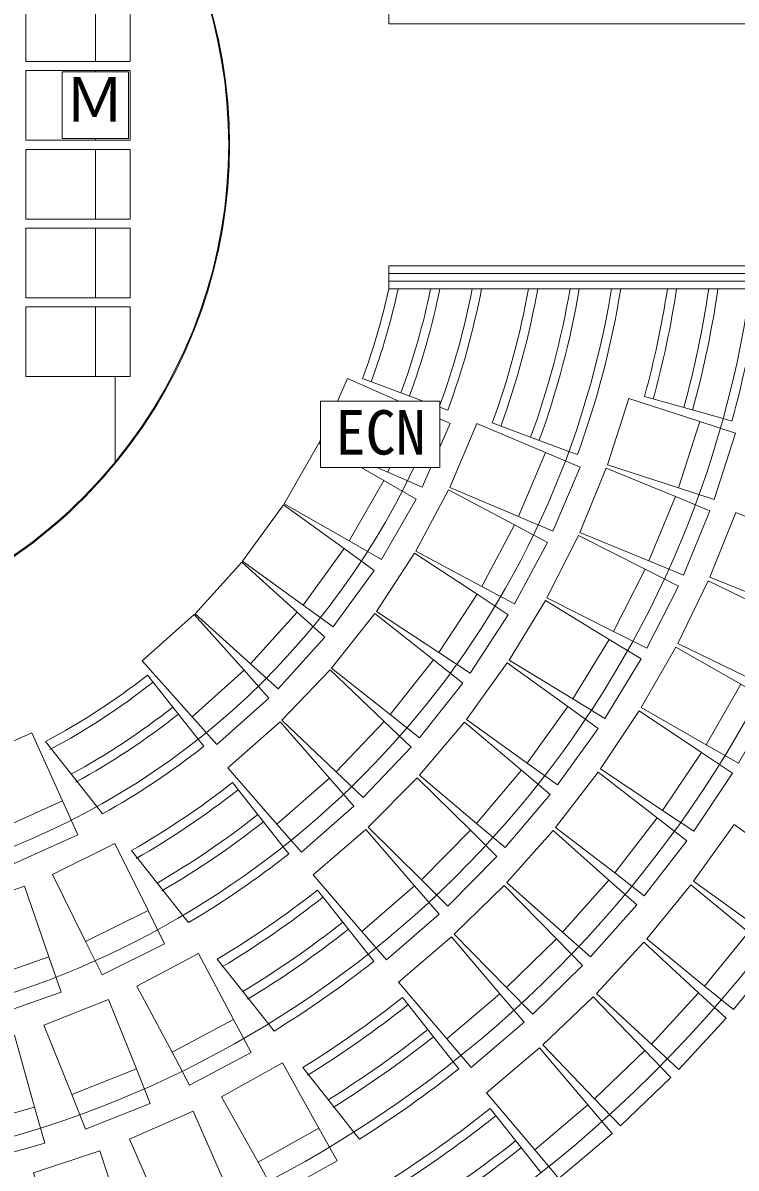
# Model space of a CAD drawing. Units: millimetres, scale not verified. Extents: x -28517 to 27483, y -20527 to 18885.
# Drawn here: x 107 to 4823, y -7753 to -183 of the extents above; entities that cross this region are included whole.
import ezdxf
from ezdxf.enums import TextEntityAlignment as Align

# ---------------------------------------------------------------- set-up
doc = ezdxf.new("R2010")
doc.units = ezdxf.units.MM
doc.header["$LTSCALE"] = 200
for name, color, linetype, lineweight in [('0-0', 7, 'Continuous', 9), ('0-2', 7, 'Continuous', 9), ('0-3', 7, 'Continuous', 9), ('0-E', 7, 'Continuous', 9), ('9-3_舞台音響', 3, 'Continuous', 9)]:
    doc.layers.add(name, color=color, linetype=linetype, lineweight=lineweight)
doc.styles.add('ＭＳ ゴシック', font='')
doc.styles.get('ＭＳ ゴシック').set_extended_font_data('MS Gothic')

msp = doc.modelspace()

# ---------------------------------------------------------------- linework, layer by layer
at = {"layer": '0-0'}
for p, q in [((816.9, -498.1), (586.6, -498.1)), ((586.6, -498.1), (586.6, -506.2)), ((586.6, -946.2), (586.6, -958.7)), ((2520.1, -3153.4), (2533.8, -3122.2)), ((2746.2, -3252.7), (2520.1, -3153.4)), ((2803.5, -3122.2), (2746.2, -3252.7))]:
    msp.add_line(p, q, dxfattribs=at)
for points in [[(816.9, 22.5), (586.6, 22.5), (586.6, -438.1), (816.9, -438.1)], [(816.9, -1018.7), (586.6, -1018.7), (586.6, -1479.3), (816.9, -1479.3)], [(816.9, -1539.4), (586.6, -1539.4), (586.6, -1999.9), (816.9, -1999.9)], [(816.9, -2060), (586.6, -2060), (586.6, -2520.5), (816.9, -2520.5)], [(4677, -3332.3), (4441.9, -3256.4), (4583.4, -2818.1), (4818.4, -2894)], [(3611.2, -3542.8), (3383.8, -3446.6), (3563.2, -3022.5), (3790.6, -3118.7)], [(2477.6, -3730.1), (2263.4, -3607.1), (2492.7, -3207.7), (2706.9, -3330.6)], [(4474.3, -3833.2), (4245.9, -3739.2), (4421.1, -3313.3), (4649.5, -3407.2)], [(3358.5, -4024), (3140.7, -3907.6), (3357.6, -3501.4), (3575.5, -3617.7)], [(2159.5, -4176), (1959.7, -4030.8), (2230.4, -3658.2), (2430.2, -3803.3)], [(4233.2, -4316.7), (4012.9, -4205.3), (4220.7, -3794.3), (4441.1, -3905.7)], [(3063.4, -4480.3), (2857, -4344.8), (3109.7, -3959.8), (3316.2, -4095.3)], [(1795.5, -4585.3), (1612.4, -4419.6), (1921.4, -4078.1), (2104.5, -4243.7)], [(3955.2, -4780), (3744.2, -4651.7), (3983.4, -4258.2), (4194.5, -4386.5)], [(1389.8, -4953.2), (1225.4, -4768.9), (1569.2, -4462.4), (1733.5, -4646.8)], [(2728.4, -4908.2), (2535, -4754.6), (2821.4, -4394), (3014.8, -4547.6)], [(4838.9, -5077), (4624.6, -4954.2), (4853.5, -4554.6), (5067.8, -4677.3)], [(3641.8, -5220.2), (3441.4, -5075.8), (3710.7, -4702.2), (3911.1, -4846.5)], [(2356.1, -5304.1), (2177.4, -5133.7), (2495.2, -4800.4), (2673.9, -4970.8)], [(4542.4, -5525.8), (4337, -5388.6), (4592.8, -5005.6), (4798.2, -5142.8)], [(3295.1, -5634.6), (3106.6, -5475), (3404.2, -5123.5), (3592.6, -5283.1)], [(1949.6, -5664.8), (1787, -5478.9), (2133.6, -5175.7), (2296.2, -5361.5)], [(49.5, -5739.4), (-51.9, -5514.2), (368.1, -5325.2), (469.4, -5550.4)], [(4215.7, -5953.2), (4020.2, -5802.2), (4301.7, -5437.7), (4497.2, -5588.7)], [(2917.1, -6020.7), (2741.6, -5846.9), (3065.7, -5519.6), (3241.1, -5693.4)], [(2510.1, -6376.1), (2348.7, -6189.1), (2697.3, -5888.2), (2858.7, -6075.1)], [(3860.4, -6357.1), (3675.8, -6193.1), (3981.7, -5848.8), (4166.3, -6012.8)], [(631.8, -6475.7), (522, -6254.6), (934.4, -6049.7), (1044.3, -6270.9)], [(4805.6, -6705.6), (4614.3, -6549.5), (4905.4, -6192.6), (5096.8, -6348.8)], [(3478.3, -6735.7), (3305.3, -6559.4), (3634.1, -6236.9), (3807, -6413.2)], [(-73.9, -6741.4), (-155.2, -6508.2), (279.6, -6356.5), (361, -6589.7)], [(3071, -7087.2), (2910.6, -6899.4), (3260.7, -6600.3), (3421.1, -6788)], [(4443.7, -7101), (4262.2, -6933.4), (4574.7, -6595.1), (4756.1, -6762.6)], [(1209, -7204.9), (1093, -6986.9), (1499.6, -6770.6), (1615.6, -6988.7)], [(4058.2, -7473.5), (3887.4, -7295.2), (4219.9, -6976.6), (4390.8, -7154.9)], [(521.8, -7496.7), (430, -7267.5), (857.5, -7096.3), (949.4, -7325.5)], [(3650.7, -7821.7), (3491.1, -7633.3), (3842.5, -7335.6), (4002.1, -7524)], [(-192.2, -7713), (-259.1, -7475.2), (184.3, -7350.5), (251.1, -7588.3)], [(1782.6, -7929.6), (1662.1, -7714.1), (2064, -7489.2), (2184.6, -7704.8)]]:
    msp.add_lwpolyline(points, close=True, dxfattribs=at)
for points in [[(586.6, -958.7), (816.9, -958.7), (816.9, -498.1)], [(2862.7, -2800.8), (2931.4, -2831), (2862.7, -2987.5)]]:
    msp.add_lwpolyline(points, dxfattribs=at)
at = {"layer": '0-2'}
for p, q in [((2526.5, -187.8), (2526.5, -37.6)), ((6636, -187.8), (2526.5, -187.8)), ((6636, -1789.7), (2526.5, -1789.7)), ((2526.5, -1789.7), (2526.5, -1939.8)), ((2526.5, -1939.8), (6771.6, -1939.8)), ((716.7, -2520.5), (716.7, -3085.8)), ((2353, -2534.4), (2753.6, -2682.2)), ((4216.6, -2652.8), (4737.2, -2798.6)), ((3210.6, -2827.4), (3717.5, -3015.3)), ((930.3, -4493.7), (1265.7, -4917.7)), ((256.7, -4933.1), (596.6, -5363.7)), ((1492.4, -5204.3), (1827.9, -5628.3)), ((825.7, -5654), (1164.1, -6082.8)), ((2054.6, -5914.9), (2390, -6338.9)), ((1392.5, -6372.1), (1730, -6799.7)), ((2616.8, -6625.5), (2952.2, -7049.5)), ((1957.9, -7088.5), (2294.9, -7515.3)), ((3197.6, -7359.6), (3533, -7783.6))]:
    msp.add_line(p, q, dxfattribs=at)
for radius, start, end in [(10312.3, 0.00009, 73.57735), (8660.3, 0, 74.28932), (3303.9, 320.59946, 39.40053), (8660.3, 285.71066, 0), (10312.3, 286.42264, 359.99989), (5912, 285.71065, 350.74197), (6818.1, 285.71065, 351.98103), (7724.2, 285.71065, 352.92682), (4465.3, 339.7477, 347.70151), (4735.6, 339.7477, 348.41357), (5005.9, 339.83102, 349.0472), (5371.4, 339.9823, 349.80063), (5641.7, 339.96695, 350.29419), (6277.5, 344.62787, 351.28525), (6547.8, 344.61656, 351.64766), (3303.9, 285.71066, 320.59946), (5005.9, 285.69534, 334.77363), (11288.4, 297.10733, 347.39544), (4465.3, 297.95139, 308.28459), (4735.6, 298.54716, 308.28825), (5371.4, 299.71419, 308.29538), (5641.7, 300.12274, 308.29794), (6277.5, 300.95413, 308.30307), (6547.8, 301.25833, 308.30495), (7183.5, 301.88289, 308.30881), (7453.9, 302.11598, 308.31026), (8119.6, 302.62352, 308.31342), (8390, 302.80647, 308.31454)]:
    msp.add_arc((-1836.3, -988.7), radius, start, end, dxfattribs=at)
at = {"layer": '0-3'}
for p, q in [((586.6, -506.2), (586.6, -498.1)), ((586.6, -958.7), (586.6, -946.2)), ((2064.3, -2961.8), (2074.5, -2967.7)), ((2343.8, -3122.2), (2492.7, -3207.7)), ((2520.1, -3153.4), (2449.2, -3122.2)), ((2533.8, -3122.2), (2520.1, -3153.4)), ((2492.7, -3207.7), (2263.4, -3607.1))]:
    msp.add_line(p, q, dxfattribs=at)
for points in [[(586.6, 22.5), (126, 22.5), (126, -438.1), (586.6, -438.1)], [(586.6, -1018.7), (126, -1018.7), (126, -1479.3), (586.6, -1479.3)], [(586.6, -1539.4), (126, -1539.4), (126, -1999.9), (586.6, -1999.9)], [(586.6, -2060), (126, -2060), (126, -2520.5), (586.6, -2520.5)], [(4441.9, -3256.4), (3971.9, -3104.8), (4113.3, -2666.5), (4583.4, -2818.1)], [(3383.8, -3446.6), (2928.9, -3254.2), (3108.3, -2830.1), (3563.2, -3022.5)], [(4245.9, -3739.2), (3789.1, -3551.4), (3964.3, -3125.4), (4421.1, -3313.3)], [(3140.7, -3907.6), (2705, -3675), (2921.9, -3268.7), (3357.6, -3501.4)], [(1959.7, -4030.8), (1560.1, -3740.5), (1830.8, -3367.9), (2230.4, -3658.2)], [(5107.1, -4031.4), (4648.9, -3847), (4820.9, -3419.7), (5279.1, -3604.2)], [(4012.9, -4205.3), (3572.1, -3982.3), (3780, -3571.4), (4220.7, -3794.3)], [(2857, -4344.8), (2444.1, -4073.8), (2696.8, -3688.8), (3109.7, -3959.8)], [(1612.4, -4419.6), (1246.1, -4088.2), (1555.1, -3746.7), (1921.4, -4078.1)], [(4881.8, -4501.1), (4437.3, -4285.7), (4638.2, -3871.2), (5082.6, -4086.7)], [(3744.2, -4651.7), (3322.1, -4395.1), (3561.4, -4001.6), (3983.4, -4258.2)], [(2535, -4754.6), (2148.2, -4447.4), (2434.7, -4086.8), (2821.4, -4394)], [(1225.4, -4768.9), (896.7, -4400.2), (1240.5, -4093.7), (1569.2, -4462.4)], [(4624.6, -4954.2), (4196, -4708.8), (4424.9, -4309.1), (4853.5, -4554.6)], [(2177.4, -5133.7), (1819.9, -4792.9), (2137.7, -4459.5), (2495.2, -4800.4)], [(3441.4, -5075.8), (3040.7, -4787), (3310, -4413.4), (3710.7, -4702.2)], [(4337, -5388.6), (3926.3, -5114.3), (4182.1, -4731.3), (4592.8, -5005.6)], [(1787, -5478.9), (1461.7, -5107.3), (1808.3, -4804), (2133.6, -5175.7)], [(3106.6, -5475), (2729.6, -5155.9), (3027.2, -4804.4), (3404.2, -5123.5)], [(-51.9, -5514.2), (-254.6, -5063.8), (165.3, -4874.8), (368.1, -5325.2)], [(4020.2, -5802.2), (3629.3, -5500.4), (3910.8, -5135.9), (4301.7, -5437.7)], [(2741.6, -5846.9), (2390.7, -5499.3), (2714.8, -5172.1), (3065.7, -5519.6)], [(2348.7, -6189.1), (2026, -5815.3), (2374.6, -5514.3), (2697.3, -5888.2)], [(3675.8, -6193.1), (3306.5, -5865.1), (3612.4, -5520.8), (3981.7, -5848.8)], [(4942.2, -6144.7), (4541.1, -5856.4), (4809.9, -5482.4), (5211, -5770.7)], [(522, -6254.6), (302.2, -5812.2), (714.7, -5607.3), (934.4, -6049.7)], [(-155.2, -6508.2), (-317.9, -6041.8), (117, -5890.1), (279.6, -6356.5)], [(3305.3, -6559.4), (2959.5, -6206.8), (3288.2, -5884.3), (3634.1, -6236.9)], [(4614.3, -6549.5), (4231.6, -6237.2), (4522.8, -5880.4), (4905.4, -6192.6)], [(2910.6, -6899.4), (2589.7, -6523.9), (2939.9, -6224.7), (3260.7, -6600.3)], [(4262.2, -6933.4), (3899.4, -6598.4), (4211.8, -6260), (4574.7, -6595.1)], [(1093, -6986.9), (861.1, -6550.8), (1267.7, -6334.5), (1499.6, -6770.6)], [(430, -7267.5), (246.4, -6808.9), (673.9, -6637.7), (857.5, -7096.3)], [(3887.4, -7295.2), (3545.7, -6938.5), (3878.2, -6619.9), (4219.9, -6976.6)], [(-259.1, -7475.2), (-392.8, -6999.8), (50.5, -6875.1), (184.3, -7350.5)], [(3491.1, -7633.3), (3171.8, -7256.5), (3523.2, -6958.8), (3842.5, -7335.6)], [(1662.1, -7714.1), (1420.9, -7283), (1822.9, -7058.2), (2064, -7489.2)], [(1010.5, -8014.7), (811.2, -7562.8), (1232.6, -7377), (1431.9, -7828.9)], [(333.5, -8252.4), (177.8, -7783.7), (614.9, -7638.5), (770.6, -8107.2)]]:
    msp.add_lwpolyline(points, close=True, dxfattribs=at)
for points in [[(586.6, -498.1), (126, -498.1), (126, -958.7), (586.6, -958.7)], [(2187.6, -2682.2), (2253.1, -2533.1), (2592.6, -2682.2)], [(2074.5, -2957.7), (2067.9, -2954.8), (2074.5, -2939.7)], [(2263.4, -3607.1), (1835.1, -3361.3), (2064.3, -2961.8)]]:
    msp.add_lwpolyline(points, dxfattribs=at)
at = {"layer": '0-E'}
for p, q in [((6681.5, -1839.7), (2526.5, -1839.7)), ((6726.7, -1889.8), (2526.5, -1889.8)), ((2862.7, -2722.5), (2916.5, -2742.3)), ((4737.2, -2798.6), (4795, -2814.8)), ((3717.5, -3015.3), (3773.9, -3036.2)), ((1265.7, -4917.7), (1303, -4964.8)), ((596.6, -5363.7), (634.3, -5411.5)), ((1827.9, -5628.3), (1865.1, -5675.4)), ((1164.1, -6082.8), (1201.7, -6130.4)), ((2390, -6338.9), (2427.3, -6386)), ((1730, -6799.7), (1767.5, -6847.2)), ((2952.2, -7049.5), (2989.5, -7096.6)), ((2294.9, -7515.3), (2332.3, -7562.7))]:
    msp.add_line(p, q, dxfattribs=at)
for radius, start, end in [(3309.9, 320.59946, 39.40053), (4525.4, 339.7477, 347.86726), (4795.7, 339.7477, 348.56067), (5066, 339.7477, 349.17865), (5431.5, 339.9823, 349.91463), (5701.8, 339.96695, 350.39742), (5972.1, 339.95007, 350.83591), (6337.5, 344.62787, 351.36848), (6607.9, 344.61656, 351.72412), (6878.2, 344.60393, 352.05151), (3309.9, 285.73038, 320.59946), (4525.4, 297.95139, 308.28459), (4795.7, 298.54716, 308.28825), (5066, 299.18779, 308.29219), (5431.5, 299.71419, 308.29538), (5701.8, 300.12274, 308.29794), (5972.1, 300.5771, 308.30075), (6337.5, 300.95413, 308.30307), (6607.9, 301.25833, 308.30495), (6878.2, 301.59741, 308.30705), (7243.6, 301.88289, 308.30881), (7513.9, 302.11598, 308.31026), (7784.3, 302.37875, 308.31189), (8179.7, 302.62352, 308.31342), (8450, 302.80647, 308.31454)]:
    msp.add_arc((-1836.3, -988.7), radius, start, end, dxfattribs=at)
at = {"layer": '9-3_舞台音響'}
for p, q in [((2074.5, -2682.2), (2074.5, -3122.2)), ((2862.7, -2682.2), (2074.5, -2682.2)), ((2862.7, -2682.2), (2862.7, -3122.2)), ((2074.5, -3122.2), (2862.7, -3122.2))]:
    msp.add_line(p, q, dxfattribs=at)
msp.add_lwpolyline([(365.8, -946.2), (805.8, -946.2), (805.8, -506.2), (365.8, -506.2)], close=True, dxfattribs=at)

# ---------------------------------------------------------------- texts
at = {"layer": '9-3_舞台音響', "style": 'ＭＳ ゴシック'}
for s, p in [('Ｍ', (381, -923.1)), ('ECN', (2172.7, -3123.9))]:
    msp.add_text(s, height=293.3, dxfattribs=at).set_placement(p, align=Align.BOTTOM_LEFT)

doc.saveas('drawing.dxf')
